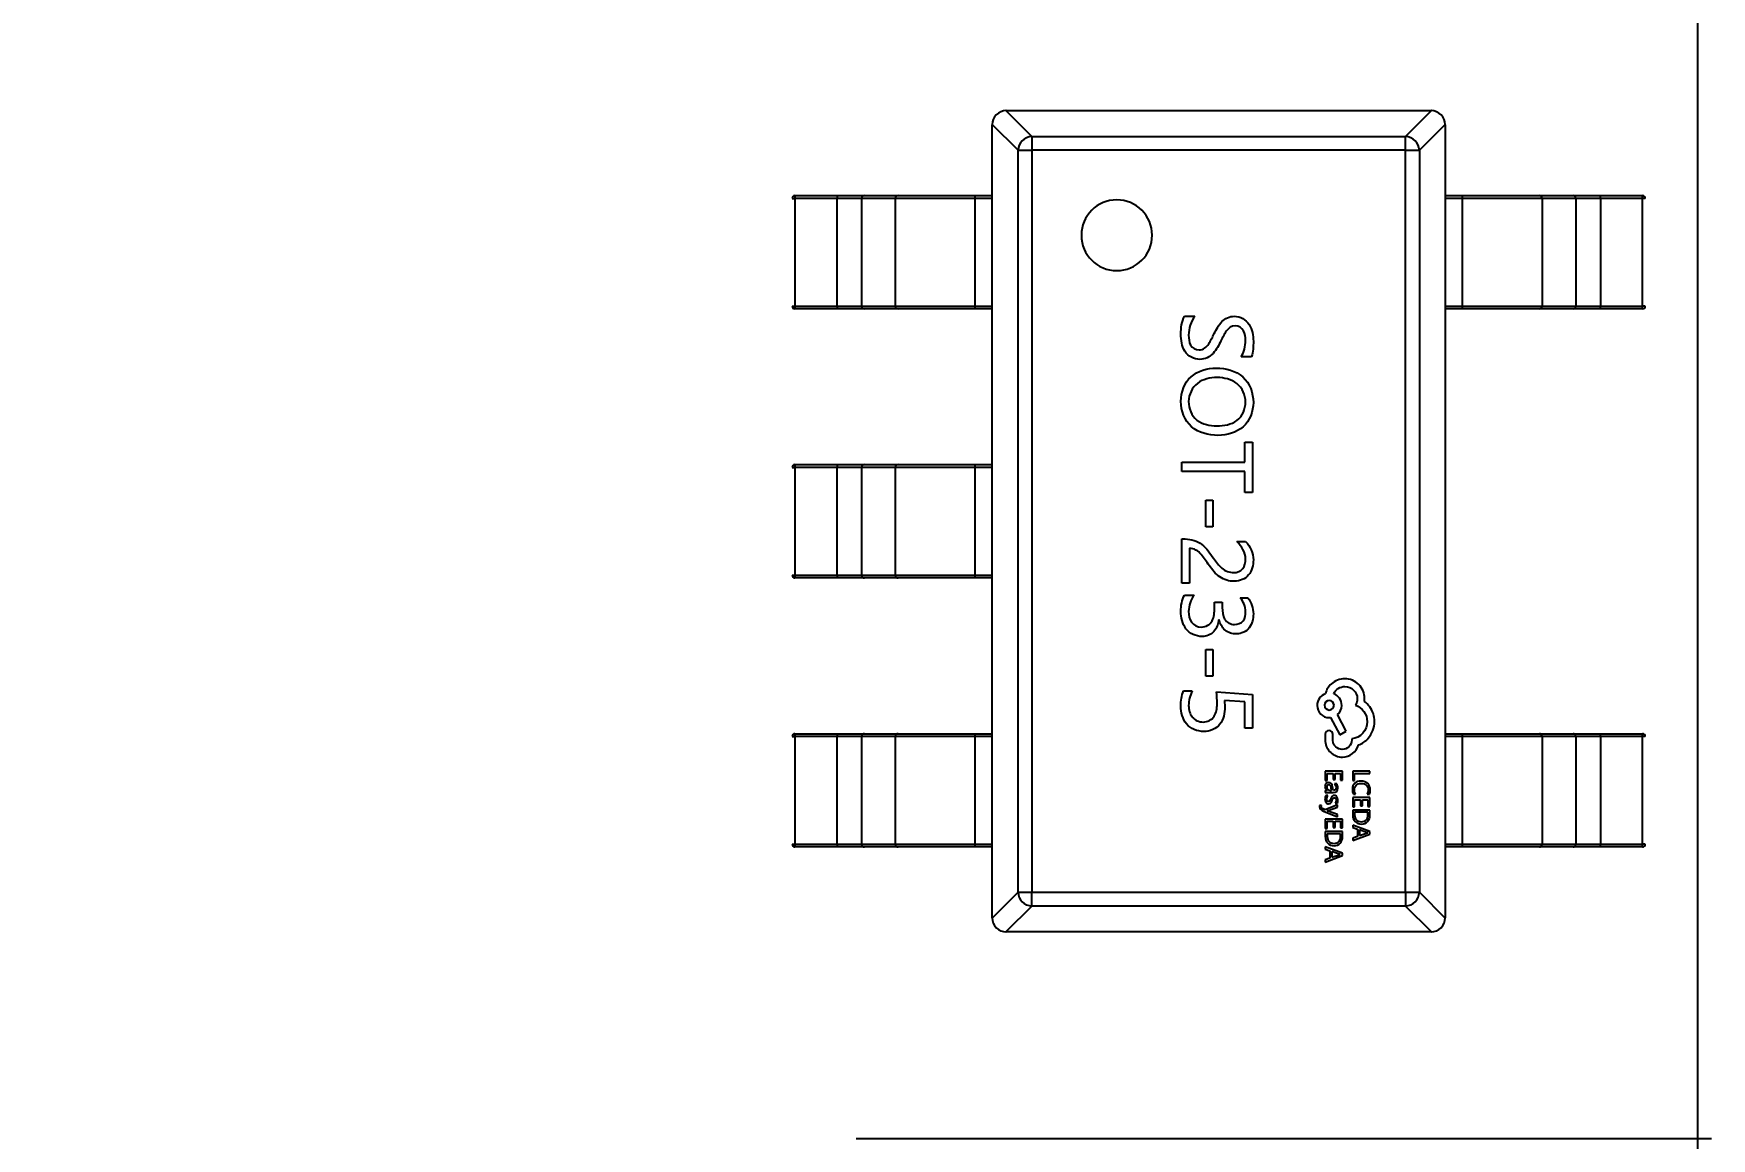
# Model space of a CAD drawing. Header units: millimetres. Extents: x 0 to 297, y 0 to 210.
# Drawn here: x 99.42 to 107.96, y 135.28 to 140.9 of the extents above; entities that cross this region are included whole.
import ezdxf

# ---------------------------------------------------------------- set-up
doc = ezdxf.new("R2010")
doc.units = ezdxf.units.MM
doc.layers.add('图框', color=7, linetype='Continuous')
doc.styles.add('SLDTEXTSTYLE0', font='TXT', dxfattribs={"width": 0.7})
doc.dimstyles.new('SLDDIMSTYLE2', dxfattribs={"dimtxt": 3.5, "dimasz": 4.08, "dimexe": 0, "dimexo": 0.0625, "dimgap": 0.875, "dimtad": 2, "dimlfac": 0.666667, "dimrnd": 1e-09, "dimzin": 12, "dimdsep": 46, "dimtxsty": 'SLDTEXTSTYLE0', "dimsah": 1, "dimcen": 0.09, "dimadec": 0, "dimazin": 3, "dimtfac": 1, "dimtofl": 0, "dimtmove": 0, "dimatfit": 3, "dimfxl": 0, "dimfrac": 2, "dimtolj": 1, "dimtzin": 12, "dimarcsym": 0})

# ---------------------------------------------------------------- blocks, each defined once
blk = doc.blocks.new('_D_4')
at = {"layer": '图框'}
for p, q in [((107.8846, 139.6044), (107.8846, 104.3741)), ((33.9806, 124.745), (33.9806, 104.3741)), ((33.9806, 106.3741), (107.8846, 106.3741))]:
    blk.add_line(p, q, dxfattribs=at)
for points in [[(33.9806, 106.3741), (38.0606, 105.8661), (38.0606, 106.8821)], [(107.8846, 106.3741), (103.8046, 106.8821), (103.8046, 105.8661)]]:
    blk.add_solid(points, dxfattribs=at)
at = {"layer": '图框', "insert": (67.1205, 110.8859), "char_height": 3.5, "attachment_point": 1, "style": 'SLDTEXTSTYLE0'}
blk.add_mtext('49.27', dxfattribs=at)
blk = doc.blocks.new('SW_CENTERMARKSYMBOL_6')
at = {"layer": '图框', "color": 0}
blk.add_line((0, -3.75), (0, -6.75), dxfattribs=at)

msp = doc.modelspace()

# ---------------------------------------------------------------- linework, layer by layer
at = {"color": 7, "linetype": 'Continuous', "lineweight": 25}
for p, q in [((104.367, 140.503), (104.4985, 140.3715)), ((104.3687, 140.503), (106.5293, 140.503)), ((106.3995, 140.3715), (106.531, 140.503)), ((104.4282, 140.3012), (104.2967, 140.4327)), ((104.2967, 136.3979), (104.2967, 140.431)), ((106.6013, 140.4327), (106.4698, 140.3012)), ((106.6013, 140.431), (106.6013, 136.3979)), ((104.4985, 140.3715), (104.4985, 140.3012)), ((104.4985, 140.3715), (106.3995, 140.3715)), ((106.3995, 140.3012), (106.3995, 140.3715)), ((104.4282, 136.5277), (104.4282, 140.3012)), ((104.4282, 140.3012), (104.4985, 140.3012)), ((104.4985, 140.3012), (104.4985, 136.5277)), ((106.3995, 140.3012), (104.4985, 140.3012)), ((106.3995, 136.5277), (106.3995, 140.3012)), ((106.3995, 140.3012), (106.4698, 140.3012)), ((106.4698, 140.3012), (106.4698, 136.5277)), ((103.2794, 140.0565), (103.2928, 140.0565)), ((103.508, 140.0565), (103.2928, 140.0565)), ((103.2928, 140.0565), (103.2928, 139.5091)), ((103.2938, 140.0709), (103.509, 140.0709)), ((103.6333, 140.0565), (103.508, 140.0565)), ((103.508, 139.5091), (103.508, 140.0565)), ((103.509, 140.0709), (103.6468, 140.0709)), ((103.8043, 140.0565), (103.6333, 140.0565)), ((103.6333, 139.5091), (103.6333, 140.0565)), ((103.6468, 140.0709), (103.8178, 140.0709)), ((103.8043, 139.5091), (103.8043, 140.0565)), ((104.2103, 140.0565), (103.8043, 140.0565)), ((103.8178, 140.0709), (104.2103, 140.0709)), ((104.2103, 140.0565), (104.2103, 140.0709)), ((104.2103, 140.0709), (104.2967, 140.0709)), ((104.2103, 139.5091), (104.2103, 140.0565)), ((104.2967, 140.0565), (104.2103, 140.0565)), ((104.2967, 139.5091), (104.2967, 140.0565)), ((106.6013, 140.0709), (106.6877, 140.0709)), ((106.6877, 140.0565), (106.6013, 140.0565)), ((106.6013, 140.0565), (106.6013, 139.5091)), ((106.6877, 140.0709), (107.0802, 140.0709)), ((106.6877, 140.0709), (106.6877, 140.0565)), ((107.0938, 140.0565), (106.6877, 140.0565)), ((106.6877, 140.0565), (106.6877, 139.5091)), ((107.0802, 140.0709), (107.2512, 140.0709)), ((107.0938, 140.0565), (107.0938, 139.5091)), ((107.2647, 140.0565), (107.0938, 140.0565)), ((107.2512, 140.0709), (107.389, 140.0709)), ((107.2647, 140.0565), (107.2647, 139.5091)), ((107.3901, 140.0565), (107.2647, 140.0565)), ((107.389, 140.0709), (107.6043, 140.0709)), ((107.3901, 140.0565), (107.3901, 139.5091)), ((107.6053, 140.0565), (107.3901, 140.0565)), ((107.6053, 139.5091), (107.6053, 140.0565)), ((107.6187, 140.0565), (107.6053, 140.0565)), ((103.2794, 139.5091), (103.2928, 139.5091)), ((103.2928, 139.5091), (103.508, 139.5091)), ((103.509, 139.4947), (103.2938, 139.4947)), ((103.508, 139.5091), (103.6333, 139.5091)), ((103.6468, 139.4947), (103.509, 139.4947)), ((103.6333, 139.5091), (103.8043, 139.5091)), ((103.8178, 139.4947), (103.6468, 139.4947)), ((103.8043, 139.5091), (104.2103, 139.5091)), ((104.2103, 139.4947), (103.8178, 139.4947)), ((104.2103, 139.4947), (104.2103, 139.5091)), ((104.2103, 139.5091), (104.2967, 139.5091)), ((104.2967, 139.4947), (104.2103, 139.4947)), ((105.2751, 139.4574), (105.3278, 139.4574)), ((106.6013, 139.5091), (106.6877, 139.5091)), ((106.6877, 139.4947), (106.6013, 139.4947)), ((106.6877, 139.5091), (107.0938, 139.5091)), ((106.6877, 139.5091), (106.6877, 139.4947)), ((107.0802, 139.4947), (106.6877, 139.4947)), ((107.2512, 139.4947), (107.0802, 139.4947)), ((107.0938, 139.5091), (107.2647, 139.5091)), ((107.389, 139.4947), (107.2512, 139.4947)), ((107.2647, 139.5091), (107.3901, 139.5091)), ((107.6043, 139.4947), (107.389, 139.4947)), ((107.3901, 139.5091), (107.6053, 139.5091)), ((107.6187, 139.5091), (107.6053, 139.5091)), ((105.6155, 139.251), (105.5628, 139.251)), ((105.5814, 138.8162), (105.621, 138.8162)), ((105.5814, 138.7152), (105.5814, 138.8162)), ((105.621, 138.8162), (105.621, 138.5615)), ((103.2794, 138.6881), (103.2928, 138.6881)), ((103.508, 138.6881), (103.2928, 138.6881)), ((103.2928, 138.6881), (103.2928, 138.1407)), ((103.2938, 138.7025), (103.509, 138.7025)), ((103.6333, 138.6881), (103.508, 138.6881)), ((103.508, 138.1407), (103.508, 138.6881)), ((103.509, 138.7025), (103.6468, 138.7025)), ((103.6333, 138.1407), (103.6333, 138.6881)), ((103.8043, 138.6881), (103.6333, 138.6881)), ((103.6468, 138.7025), (103.8178, 138.7025)), ((103.8043, 138.1407), (103.8043, 138.6881)), ((104.2103, 138.6881), (103.8043, 138.6881)), ((103.8178, 138.7025), (104.2103, 138.7025)), ((104.2103, 138.6881), (104.2103, 138.7025)), ((104.2103, 138.7025), (104.2967, 138.7025)), ((104.2103, 138.1407), (104.2103, 138.6881)), ((104.2967, 138.6881), (104.2103, 138.6881)), ((104.2967, 138.1407), (104.2967, 138.6881)), ((105.2609, 138.6669), (105.2609, 138.7152)), ((105.2609, 138.7152), (105.5814, 138.7152)), ((105.5814, 138.6669), (105.2609, 138.6669)), ((105.5814, 138.5615), (105.5814, 138.6669)), ((105.3838, 138.522), (105.4189, 138.522)), ((105.3838, 138.3858), (105.3838, 138.522)), ((105.4189, 138.522), (105.4189, 138.3858)), ((105.621, 138.5615), (105.5814, 138.5615)), ((105.4189, 138.3858), (105.3838, 138.3858)), ((105.2609, 138.3244), (105.2787, 138.3244)), ((105.2609, 138.1004), (105.2609, 138.3244)), ((105.3004, 138.2772), (105.3004, 138.1004)), ((105.542, 138.3112), (105.5861, 138.3112)), ((103.2794, 138.1407), (103.2928, 138.1407)), ((103.2928, 138.1407), (103.508, 138.1407)), ((103.509, 138.1263), (103.2938, 138.1263)), ((103.508, 138.1407), (103.6333, 138.1407)), ((103.6468, 138.1263), (103.509, 138.1263)), ((103.6333, 138.1407), (103.8043, 138.1407)), ((103.8178, 138.1263), (103.6468, 138.1263)), ((103.8043, 138.1407), (104.2103, 138.1407)), ((104.2103, 138.1263), (103.8178, 138.1263)), ((104.2103, 138.1263), (104.2103, 138.1407)), ((104.2103, 138.1407), (104.2967, 138.1407)), ((104.2967, 138.1263), (104.2103, 138.1263)), ((105.3004, 138.1004), (105.2609, 138.1004)), ((105.2751, 138.0389), (105.3234, 138.0389)), ((105.4277, 137.9739), (105.4277, 138.0038)), ((105.4277, 138.0038), (105.4673, 138.0038)), ((105.4673, 138.0038), (105.4673, 137.9754)), ((105.5584, 138.0257), (105.5979, 138.0257)), ((105.4504, 137.9149), (105.4496, 137.9149)), ((105.3838, 137.7623), (105.4189, 137.7623)), ((105.3838, 137.6261), (105.3838, 137.7623)), ((105.4189, 137.7623), (105.4189, 137.6261)), ((105.4189, 137.6261), (105.3838, 137.6261)), ((105.2705, 137.5515), (105.3147, 137.5515)), ((105.4379, 137.5471), (105.621, 137.5336)), ((105.5814, 137.4955), (105.4791, 137.5032)), ((105.4791, 137.5032), (105.4804, 137.4698)), ((105.5814, 137.3626), (105.5814, 137.4955)), ((105.621, 137.5336), (105.621, 137.3626)), ((106.0119, 137.4156), (106.0182, 137.4156)), ((106.0182, 137.4156), (106.0644, 137.3281)), ((106.0975, 137.3475), (106.0538, 137.4312)), ((103.2794, 137.3197), (103.2928, 137.3197)), ((103.508, 137.3197), (103.2928, 137.3197)), ((103.2928, 137.3197), (103.2928, 136.7724)), ((103.2938, 137.3341), (103.509, 137.3341)), ((103.6333, 137.3197), (103.508, 137.3197)), ((103.508, 136.7724), (103.508, 137.3197)), ((103.509, 137.3341), (103.6468, 137.3341)), ((103.8043, 137.3197), (103.6333, 137.3197)), ((103.6333, 136.7724), (103.6333, 137.3197)), ((103.6468, 137.3341), (103.8178, 137.3341)), ((104.2103, 137.3197), (103.8043, 137.3197)), ((103.8043, 136.7724), (103.8043, 137.3197)), ((103.8178, 137.3341), (104.2103, 137.3341)), ((104.2103, 137.3197), (104.2103, 137.3341)), ((104.2103, 137.3341), (104.2967, 137.3341)), ((104.2967, 137.3197), (104.2103, 137.3197)), ((104.2103, 136.7724), (104.2103, 137.3197)), ((104.2967, 136.7724), (104.2967, 137.3197)), ((105.621, 137.3626), (105.5814, 137.3626)), ((105.9907, 137.3319), (105.9907, 137.295)), ((106.0288, 137.2988), (106.0288, 137.3269)), ((106.0644, 137.3281), (106.0975, 137.3475)), ((106.6013, 137.3341), (106.6877, 137.3341)), ((106.6877, 137.3197), (106.6013, 137.3197)), ((106.6013, 137.3197), (106.6013, 136.7724)), ((106.6877, 137.3341), (107.0802, 137.3341)), ((106.6877, 137.3341), (106.6877, 137.3197)), ((107.0938, 137.3197), (106.6877, 137.3197)), ((106.6877, 137.3197), (106.6877, 136.7724)), ((107.0802, 137.3341), (107.2512, 137.3341)), ((107.0938, 137.3197), (107.0938, 136.7724)), ((107.2647, 137.3197), (107.0938, 137.3197)), ((107.2512, 137.3341), (107.389, 137.3341)), ((107.2647, 137.3197), (107.2647, 136.7724)), ((107.3901, 137.3197), (107.2647, 137.3197)), ((107.389, 137.3341), (107.6043, 137.3341)), ((107.3901, 137.3197), (107.3901, 136.7724)), ((107.6053, 137.3197), (107.3901, 137.3197)), ((107.6053, 136.7724), (107.6053, 137.3197)), ((107.6187, 137.3197), (107.6053, 137.3197)), ((106.1262, 137.3075), (106.1262, 137.3025)), ((106.0788, 137.1431), (105.991, 137.1431)), ((105.991, 137.1431), (105.991, 137.0958)), ((105.991, 137.0958), (106.001, 137.0958)), ((106.001, 137.1317), (106.0305, 137.1317)), ((106.001, 137.0958), (106.001, 137.1317)), ((106.0225, 137.0458), (106.0205, 137.0605)), ((106.0309, 137.0458), (106.0283, 137.0644)), ((106.0305, 137.1317), (106.0305, 137.1003)), ((106.0305, 137.1003), (106.0406, 137.1003)), ((106.0493, 137.0791), (106.0386, 137.0791)), ((106.0406, 137.1317), (106.0687, 137.1317)), ((106.0406, 137.1003), (106.0406, 137.1317)), ((106.0687, 137.1317), (106.0687, 137.0978)), ((106.0687, 137.0978), (106.0788, 137.0978)), ((106.0788, 137.0978), (106.0788, 137.1431)), ((106.1304, 137.1431), (106.1304, 137.0967)), ((106.2183, 137.1431), (106.1304, 137.1431)), ((106.1304, 137.0967), (106.1404, 137.0967)), ((106.1404, 137.0967), (106.1404, 137.1317)), ((106.1404, 137.1317), (106.2183, 137.1317)), ((106.2183, 137.1317), (106.2183, 137.1431)), ((106.0007, 137.0458), (105.991, 137.0458)), ((105.991, 137.0458), (105.991, 137.0348)), ((105.991, 137.0348), (106.0314, 137.0348)), ((106.0045, 137.0199), (105.9932, 137.0199)), ((106.0007, 137.0461), (106.0007, 137.0458)), ((106.0164, 137.0458), (106.0225, 137.0458)), ((106.0417, 136.9805), (106.0524, 136.9805)), ((106.2183, 137.0097), (106.1304, 137.0097)), ((106.1304, 137.0097), (106.1304, 136.9625)), ((106.134, 137.0273), (106.1449, 137.0273)), ((106.1404, 136.9984), (106.17, 136.9984)), ((106.1404, 136.9625), (106.1404, 136.9984)), ((106.17, 136.9984), (106.17, 136.967)), ((106.18, 136.9984), (106.2082, 136.9984)), ((106.18, 136.967), (106.18, 136.9984)), ((106.2043, 137.0273), (106.2162, 137.0273)), ((106.2082, 136.9984), (106.2082, 136.9645)), ((106.2183, 136.9645), (106.2183, 137.0097)), ((105.9721, 136.9695), (105.9623, 136.9695)), ((105.9911, 136.9472), (105.9797, 136.952)), ((105.9815, 136.94), (106.0537, 136.9115)), ((106.0788, 136.8997), (105.991, 136.8997)), ((105.991, 136.8997), (105.991, 136.8524)), ((106.0537, 136.9718), (105.9911, 136.9472)), ((106.001, 136.8524), (106.001, 136.8883)), ((106.001, 136.8883), (106.0305, 136.8883)), ((106.0014, 136.9417), (106.0066, 136.9431)), ((106.0014, 136.9415), (106.0014, 136.9417)), ((106.0537, 136.923), (106.0065, 136.9401)), ((106.0066, 136.9431), (106.0537, 136.9595)), ((106.0305, 136.8883), (106.0305, 136.8569)), ((106.0406, 136.8569), (106.0406, 136.8883)), ((106.0406, 136.8883), (106.0687, 136.8883)), ((106.0537, 136.9595), (106.0537, 136.9718)), ((106.0537, 136.9115), (106.0537, 136.923)), ((106.0687, 136.8883), (106.0687, 136.8544)), ((106.0788, 136.8544), (106.0788, 136.8997)), ((106.1304, 136.9625), (106.1404, 136.9625)), ((106.2183, 136.9459), (106.1304, 136.9459)), ((106.1304, 136.9459), (106.1304, 136.9217)), ((106.1404, 136.9345), (106.1404, 136.9218)), ((106.2082, 136.9345), (106.1404, 136.9345)), ((106.17, 136.967), (106.18, 136.967)), ((106.2082, 136.9645), (106.2183, 136.9645)), ((106.2082, 136.9213), (106.2082, 136.9345)), ((106.2183, 136.9208), (106.2183, 136.9459)), ((105.991, 136.8524), (106.001, 136.8524)), ((106.0788, 136.8358), (105.991, 136.8358)), ((105.991, 136.8358), (105.991, 136.8116)), ((106.0687, 136.8245), (106.001, 136.8245)), ((106.001, 136.8245), (106.001, 136.8117)), ((106.0305, 136.8569), (106.0406, 136.8569)), ((106.0687, 136.8544), (106.0788, 136.8544)), ((106.0687, 136.8112), (106.0687, 136.8245)), ((106.0788, 136.8107), (106.0788, 136.8358)), ((106.1304, 136.8695), (106.1304, 136.8569)), ((106.2183, 136.836), (106.1304, 136.8695)), ((106.1304, 136.8569), (106.1544, 136.8485)), ((106.1304, 136.7904), (106.2183, 136.8238)), ((106.1544, 136.8119), (106.1304, 136.8029)), ((106.1304, 136.8029), (106.1304, 136.7904)), ((106.1544, 136.8485), (106.1544, 136.8119)), ((106.2009, 136.8317), (106.1643, 136.8449)), ((106.1643, 136.8449), (106.1643, 136.8154)), ((106.1643, 136.8154), (106.2009, 136.8287)), ((106.207, 136.83), (106.207, 136.8303)), ((106.2183, 136.8238), (106.2183, 136.836)), ((103.2794, 136.7724), (103.2928, 136.7724)), ((103.2928, 136.7724), (103.508, 136.7724)), ((103.509, 136.758), (103.2938, 136.758)), ((103.508, 136.7724), (103.6333, 136.7724)), ((103.6468, 136.758), (103.509, 136.758)), ((103.6333, 136.7724), (103.8043, 136.7724)), ((103.8178, 136.758), (103.6468, 136.758)), ((103.8043, 136.7724), (104.2103, 136.7724)), ((104.2103, 136.758), (103.8178, 136.758)), ((104.2103, 136.7724), (104.2967, 136.7724)), ((104.2103, 136.758), (104.2103, 136.7724)), ((104.2967, 136.758), (104.2103, 136.758)), ((106.0788, 136.7259), (105.991, 136.7594)), ((105.991, 136.7594), (105.991, 136.7469)), ((105.991, 136.7469), (106.015, 136.7384)), ((106.015, 136.7384), (106.015, 136.7018)), ((106.0615, 136.7217), (106.0249, 136.7348)), ((106.0249, 136.7348), (106.0249, 136.7053)), ((106.0249, 136.7053), (106.0615, 136.7186)), ((106.0676, 136.72), (106.0676, 136.7202)), ((106.0788, 136.7138), (106.0788, 136.7259)), ((106.6013, 136.7724), (106.6877, 136.7724)), ((106.6877, 136.758), (106.6013, 136.758)), ((106.6877, 136.7724), (106.6877, 136.758)), ((106.6877, 136.7724), (107.0938, 136.7724)), ((107.0802, 136.758), (106.6877, 136.758)), ((107.2512, 136.758), (107.0802, 136.758)), ((107.0938, 136.7724), (107.2647, 136.7724)), ((107.389, 136.758), (107.2512, 136.758)), ((107.2647, 136.7724), (107.3901, 136.7724)), ((107.6043, 136.758), (107.389, 136.758)), ((107.3901, 136.7724), (107.6053, 136.7724)), ((107.6187, 136.7724), (107.6053, 136.7724)), ((105.991, 136.6803), (106.0788, 136.7138)), ((106.015, 136.7018), (105.991, 136.6929)), ((105.991, 136.6929), (105.991, 136.6803)), ((104.2967, 136.3962), (104.4282, 136.5277)), ((104.4282, 136.5277), (104.4985, 136.5277)), ((104.4985, 136.4574), (104.4985, 136.5277)), ((104.4985, 136.5277), (106.3995, 136.5277)), ((106.3995, 136.5277), (106.4698, 136.5277)), ((106.3995, 136.5277), (106.3995, 136.4574)), ((106.4698, 136.5277), (106.6013, 136.3962)), ((104.4985, 136.4574), (104.367, 136.3259)), ((106.3995, 136.4574), (104.4985, 136.4574)), ((106.531, 136.3259), (106.3995, 136.4574)), ((106.5293, 136.3258), (104.3687, 136.3258)), ((103.6052, 135.2754), (107.9552, 135.2754))]:
    msp.add_line(p, q, dxfattribs=at)
for centre, radius, start, end in [((104.5025, 140.2972), 0.0744, 93.09625, 176.90375), ((106.3955, 140.2972), 0.0744, 3.09625, 86.90375), ((103.2938, 140.0565), 0.0144, 90, 180), ((103.3451, 140.06), 0.0525, 168.10545, 183.91398), ((103.5604, 140.06), 0.0525, 168.10545, 183.91398), ((103.6473, 140.0569), 0.014, 91.83621, 181.72544), ((103.8183, 140.0569), 0.014, 91.83621, 181.72544), ((104.9306, 139.8691), 0.18, 0, 180), ((107.0798, 140.0569), 0.014, 358.27456, 88.16379), ((107.2508, 140.0569), 0.014, 358.27456, 88.16379), ((107.3377, 140.06), 0.0525, 356.08602, 11.89455), ((107.6043, 140.0565), 0.0144, 0, 90), ((107.5529, 140.06), 0.0525, 356.08602, 11.89455), ((104.9306, 139.8691), 0.18, 180, 0), ((103.2938, 139.5091), 0.0144, 180, 270), ((103.3451, 139.5055), 0.0525, 176.08602, 191.89455), ((103.5604, 139.5055), 0.0525, 176.08602, 191.89455), ((103.6473, 139.5087), 0.014, 178.27456, 268.16379), ((103.8183, 139.5087), 0.014, 178.27456, 268.16379), ((107.0798, 139.5087), 0.014, 271.83621, 1.72544), ((107.2508, 139.5087), 0.014, 271.83621, 1.72544), ((107.3377, 139.5055), 0.0525, 348.10545, 3.91398), ((107.6043, 139.5091), 0.0144, 270, 0), ((107.5529, 139.5055), 0.0525, 348.10545, 3.91398), ((103.2938, 138.6881), 0.0144, 90, 180), ((103.3451, 138.6917), 0.0525, 168.10545, 183.91398), ((103.5604, 138.6917), 0.0525, 168.10545, 183.91398), ((103.6473, 138.6885), 0.014, 91.83621, 181.72544), ((103.8183, 138.6885), 0.014, 91.83621, 181.72544), ((103.2938, 138.1407), 0.0144, 180, 270), ((103.3451, 138.1372), 0.0525, 176.08602, 191.89455), ((103.5604, 138.1372), 0.0525, 176.08602, 191.89455), ((103.6473, 138.1403), 0.014, 178.27456, 268.16379), ((103.8183, 138.1403), 0.014, 178.27456, 268.16379), ((103.2938, 137.3197), 0.0144, 90, 180), ((103.3451, 137.3233), 0.0525, 168.10545, 183.91398), ((103.5604, 137.3233), 0.0525, 168.10545, 183.91398), ((103.6473, 137.3201), 0.014, 91.83621, 181.72544), ((103.8183, 137.3201), 0.014, 91.83621, 181.72544), ((107.0798, 137.3201), 0.014, 358.27456, 88.16379), ((107.2508, 137.3201), 0.014, 358.27456, 88.16379), ((107.3377, 137.3233), 0.0525, 356.08602, 11.89455), ((107.6043, 137.3197), 0.0144, 0, 90), ((107.5529, 137.3233), 0.0525, 356.08602, 11.89455), ((103.2938, 136.7724), 0.0144, 180, 270), ((103.3451, 136.7688), 0.0525, 176.08602, 191.89455), ((103.5604, 136.7688), 0.0525, 176.08602, 191.89455), ((103.6473, 136.7719), 0.014, 178.27456, 268.16379), ((103.8183, 136.7719), 0.014, 178.27456, 268.16379), ((107.0798, 136.7719), 0.014, 271.83621, 1.72544), ((107.2508, 136.7719), 0.014, 271.83621, 1.72544), ((107.3377, 136.7688), 0.0525, 348.10545, 3.91398), ((107.6043, 136.7724), 0.0144, 270, 0), ((107.5529, 136.7688), 0.0525, 348.10545, 3.91398), ((104.5025, 136.5317), 0.0744, 183.09625, 266.90375), ((106.3955, 136.5317), 0.0744, 273.09625, 356.90375)]:
    msp.add_arc(centre, radius, start, end, dxfattribs=at)
for points in [[(104.367, 140.503), (104.3505, 140.5026), (104.3314, 140.4955), (104.3042, 140.4683), (104.2971, 140.4492), (104.2967, 140.4327)], [(106.6013, 140.4327), (106.6009, 140.4492), (106.5938, 140.4683), (106.5666, 140.4955), (106.5476, 140.5026), (106.531, 140.503)], [(105.4266, 139.3693), (105.4374, 139.3906), (105.4487, 139.4121), (105.4811, 139.4473), (105.5048, 139.4569), (105.5287, 139.4574)], [(105.5287, 139.4574), (105.5586, 139.4566), (105.5871, 139.4406), (105.6192, 139.3903), (105.6249, 139.3598), (105.6253, 139.33)], [(105.3537, 139.2378), (105.3232, 139.2386), (105.2929, 139.2529), (105.2609, 139.3048), (105.257, 139.3363), (105.2565, 139.3667)], [(105.3497, 139.2861), (105.3697, 139.2867), (105.3873, 139.2999), (105.4092, 139.3333), (105.4177, 139.3515), (105.4266, 139.3693)], [(105.5335, 139.409), (105.5147, 139.4087), (105.4982, 139.3971), (105.4771, 139.3661), (105.4687, 139.3493), (105.4604, 139.3325)], [(105.5858, 139.3338), (105.5856, 139.3509), (105.583, 139.3684), (105.5665, 139.3984), (105.5506, 139.4084), (105.5335, 139.409)], [(105.296, 139.3614), (105.2962, 139.3438), (105.2977, 139.3257), (105.3145, 139.2948), (105.3322, 139.2865), (105.3497, 139.2861)], [(105.4604, 139.3325), (105.4495, 139.3098), (105.4374, 139.2873), (105.4034, 139.2499), (105.3789, 139.2385), (105.3537, 139.2378)], [(105.2565, 139.0242), (105.2574, 139.0707), (105.2736, 139.118), (105.3427, 139.1801), (105.3902, 139.1928), (105.4367, 139.1939)], [(105.4367, 139.1939), (105.4852, 139.1929), (105.5354, 139.1811), (105.6079, 139.1165), (105.6242, 139.0669), (105.6253, 139.0184)], [(105.4406, 139.1456), (105.4052, 139.1449), (105.3687, 139.1375), (105.3125, 139.0945), (105.2969, 139.0595), (105.296, 139.0241)], [(105.5858, 139.0211), (105.585, 139.0569), (105.5695, 139.0925), (105.5132, 139.1369), (105.4764, 139.1448), (105.4406, 139.1456)], [(105.4452, 138.8513), (105.397, 138.8523), (105.3471, 138.8636), (105.2745, 138.927), (105.2577, 138.9761), (105.2565, 139.0242)], [(105.296, 139.0241), (105.2969, 138.9882), (105.31, 138.9514), (105.3665, 138.9069), (105.404, 138.9004), (105.4399, 138.8996)], [(105.4399, 138.8996), (105.4757, 138.9001), (105.5131, 138.906), (105.5707, 138.9488), (105.5849, 138.9852), (105.5858, 139.0211)], [(105.6253, 139.0184), (105.6244, 138.9723), (105.6075, 138.9257), (105.5385, 138.8646), (105.4913, 138.8521), (105.4452, 138.8513)], [(105.2787, 138.3244), (105.3092, 138.3237), (105.3402, 138.3158), (105.3872, 138.2769), (105.4051, 138.2516), (105.4227, 138.2266)], [(105.4007, 138.1897), (105.3875, 138.2088), (105.3744, 138.228), (105.3447, 138.2637), (105.3236, 138.2768), (105.3004, 138.2772)], [(105.5289, 138.1092), (105.5024, 138.1095), (105.4756, 138.116), (105.4326, 138.1468), (105.4158, 138.1679), (105.4007, 138.1897)], [(105.4227, 138.2266), (105.4353, 138.2085), (105.4486, 138.1907), (105.4816, 138.1615), (105.5034, 138.1537), (105.5254, 138.1531)], [(105.5254, 138.1531), (105.5427, 138.1534), (105.5604, 138.1599), (105.582, 138.1871), (105.5855, 138.2051), (105.5858, 138.2224)], [(105.6253, 138.218), (105.6248, 138.1907), (105.6186, 138.1625), (105.5839, 138.1202), (105.5562, 138.1099), (105.5289, 138.1092)], [(105.3641, 137.8281), (105.3327, 137.8289), (105.3015, 137.8426), (105.2636, 137.8926), (105.2571, 137.9249), (105.2565, 137.9563)], [(105.296, 137.9563), (105.2963, 137.9369), (105.2999, 137.9169), (105.3225, 137.8854), (105.3419, 137.8769), (105.3613, 137.8764)], [(105.3613, 137.8764), (105.3836, 137.8772), (105.4056, 137.8887), (105.4258, 137.9286), (105.4274, 137.9516), (105.4277, 137.9739)], [(105.4496, 137.9149), (105.4467, 137.8926), (105.4395, 137.8702), (105.4091, 137.8371), (105.3866, 137.8286), (105.3641, 137.8281)], [(105.5401, 137.8413), (105.519, 137.8416), (105.4974, 137.8472), (105.4654, 137.8746), (105.4562, 137.8946), (105.4504, 137.9149)], [(105.4673, 137.9754), (105.4676, 137.9554), (105.4691, 137.9345), (105.4887, 137.8996), (105.5088, 137.8901), (105.5289, 137.8896)], [(105.5289, 137.8896), (105.5455, 137.89), (105.5631, 137.8948), (105.5833, 137.9211), (105.5856, 137.9386), (105.5858, 137.9551)], [(105.6253, 137.9432), (105.625, 137.9183), (105.6196, 137.8927), (105.5895, 137.8531), (105.5649, 137.8419), (105.5401, 137.8413)], [(105.37, 137.3934), (105.392, 137.3941), (105.4139, 137.4041), (105.4376, 137.441), (105.4406, 137.4638), (105.4409, 137.4857)], [(106.0356, 137.4787), (106.0356, 137.4918), (106.025, 137.5031), (105.9975, 137.5031), (105.9869, 137.4918), (105.9869, 137.4787)], [(105.373, 137.3451), (105.3401, 137.3458), (105.307, 137.3583), (105.2647, 137.4085), (105.257, 137.4424), (105.2565, 137.4752)], [(105.296, 137.4772), (105.2965, 137.4562), (105.3014, 137.4346), (105.3279, 137.4021), (105.349, 137.3938), (105.37, 137.3934)], [(105.4804, 137.4698), (105.48, 137.4387), (105.4742, 137.4063), (105.4359, 137.3573), (105.4041, 137.3459), (105.373, 137.3451)], [(105.9869, 137.4787), (105.9869, 137.465), (105.9975, 137.4544), (106.025, 137.4544), (106.0356, 137.4656), (106.0356, 137.4787)], [(104.2967, 136.3962), (104.2971, 136.3796), (104.3042, 136.3605), (104.3314, 136.3333), (104.3505, 136.3263), (104.367, 136.3259)], [(106.531, 136.3259), (106.5476, 136.3263), (106.5666, 136.3333), (106.5938, 136.3605), (106.6009, 136.3796), (106.6013, 136.3962)]]:
    msp.add_open_spline(points, degree=3, knots=[0, 0, 0, 0, 0.5, 0.5, 1, 1, 1, 1], dxfattribs=at)
for points in [[(104.3687, 140.503), (104.3682, 140.503), (104.3676, 140.503), (104.367, 140.503)], [(106.531, 140.503), (106.5304, 140.503), (106.5299, 140.503), (106.5293, 140.503)], [(104.2967, 140.4327), (104.2967, 140.4321), (104.2967, 140.4315), (104.2967, 140.431)], [(106.6013, 140.431), (106.6013, 140.4315), (106.6013, 140.4321), (106.6013, 140.4327)], [(105.2565, 139.3667), (105.2571, 139.3978), (105.26, 139.4301), (105.2751, 139.4574)], [(105.3278, 139.4574), (105.3067, 139.4303), (105.2968, 139.3957), (105.296, 139.3614)], [(105.5628, 139.251), (105.579, 139.2752), (105.5854, 139.3047), (105.5858, 139.3338)], [(105.6253, 139.33), (105.6252, 139.3033), (105.6247, 139.276), (105.6155, 139.251)], [(105.5858, 138.2224), (105.5847, 138.2563), (105.5661, 138.2873), (105.542, 138.3112)], [(105.5861, 138.3112), (105.6107, 138.2867), (105.6246, 138.2528), (105.6253, 138.218)], [(105.2565, 137.9563), (105.2568, 137.9849), (105.2611, 138.014), (105.2751, 138.0389)], [(105.3234, 138.0389), (105.3061, 138.015), (105.2965, 137.9859), (105.296, 137.9563)], [(105.5858, 137.9551), (105.5852, 137.9809), (105.5744, 138.0056), (105.5584, 138.0257)], [(105.5979, 138.0257), (105.6156, 138.0021), (105.6248, 137.9728), (105.6253, 137.9432)], [(106.0219, 137.5874), (106.0069, 137.5737), (105.9969, 137.5568), (105.9919, 137.5375)], [(106.09, 137.6137), (106.065, 137.6137), (106.0406, 137.6043), (106.0219, 137.5874)], [(106.0338, 137.5368), (106.0438, 137.5587), (106.0656, 137.5743), (106.0913, 137.5743)], [(106.1612, 137.5843), (106.1425, 137.6031), (106.1169, 137.6137), (106.09, 137.6137)], [(106.0913, 137.5743), (106.1256, 137.5743), (106.1537, 137.5462), (106.1537, 137.5118)], [(106.1912, 137.5125), (106.1912, 137.5393), (106.1806, 137.565), (106.1612, 137.5843)], [(105.2565, 137.4752), (105.2567, 137.5013), (105.2585, 137.5283), (105.2705, 137.5515)], [(105.3147, 137.5515), (105.3032, 137.5284), (105.2964, 137.5029), (105.296, 137.4772)], [(105.4409, 137.4857), (105.4407, 137.5062), (105.4399, 137.5267), (105.4379, 137.5471)], [(105.9919, 137.5375), (105.9669, 137.5293), (105.9494, 137.5056), (105.9494, 137.4781)], [(106.075, 137.4781), (106.075, 137.505), (106.0575, 137.5281), (106.0338, 137.5368)], [(106.1537, 137.5118), (106.1537, 137.5), (106.15, 137.4881), (106.1444, 137.4787)], [(106.19, 137.4981), (106.1906, 137.5031), (106.1912, 137.5075), (106.1912, 137.5125)], [(106.2175, 137.4706), (106.21, 137.4812), (106.2006, 137.49), (106.19, 137.4981)], [(105.9494, 137.4781), (105.9494, 137.4437), (105.9775, 137.4156), (106.0119, 137.4156)], [(106.0538, 137.4312), (106.0669, 137.4425), (106.075, 137.4594), (106.075, 137.4781)], [(106.1444, 137.4787), (106.1794, 137.4669), (106.2044, 137.4344), (106.2044, 137.395)], [(106.2418, 137.3956), (106.2418, 137.4231), (106.2331, 137.4487), (106.2175, 137.4706)], [(106.01, 137.35), (106, 137.35), (105.9913, 137.3419), (105.9907, 137.3319)], [(106.0294, 137.3306), (106.0294, 137.3413), (106.0207, 137.35), (106.01, 137.35)], [(106.0288, 137.3269), (106.0288, 137.3281), (106.0294, 137.3294), (106.0294, 137.3306)], [(106.2044, 137.395), (106.2044, 137.35), (106.17, 137.3125), (106.1262, 137.3075)], [(106.2094, 137.3106), (106.23, 137.3344), (106.2418, 137.3644), (106.2418, 137.3956)], [(105.9907, 137.295), (105.9925, 137.2732), (106.0025, 137.2532), (106.0188, 137.2382)], [(106.0188, 137.2382), (106.035, 137.2232), (106.0563, 137.215), (106.0781, 137.215)], [(106.0775, 137.2538), (106.0519, 137.2538), (106.0306, 137.2732), (106.0288, 137.2988)], [(106.1262, 137.3025), (106.1262, 137.2757), (106.1044, 137.2538), (106.0775, 137.2538)], [(106.0781, 137.215), (106.1156, 137.2157), (106.1487, 137.2413), (106.16, 137.2769)], [(106.16, 137.2769), (106.1787, 137.2838), (106.1956, 137.2957), (106.2094, 137.3106)], [(105.9944, 137.0799), (105.9911, 137.0763), (105.9895, 137.0715), (105.9895, 137.0654)], [(105.9895, 137.0654), (105.9895, 137.0569), (105.9932, 137.0505), (106.0007, 137.0461)], [(106.0078, 137.0853), (106.0022, 137.0853), (105.9977, 137.0835), (105.9944, 137.0799)], [(106.0013, 137.0709), (105.9995, 137.0688), (105.9985, 137.066), (105.9985, 137.0625)], [(105.9985, 137.0625), (105.9985, 137.0577), (106.0002, 137.0537), (106.0036, 137.0506)], [(106.0087, 137.0741), (106.0057, 137.0741), (106.0032, 137.073), (106.0013, 137.0709)], [(106.0283, 137.0644), (106.0263, 137.0783), (106.0195, 137.0853), (106.0078, 137.0853)], [(106.0166, 137.0712), (106.0147, 137.0731), (106.0121, 137.0741), (106.0087, 137.0741)], [(106.0205, 137.0605), (106.0198, 137.0657), (106.0185, 137.0692), (106.0166, 137.0712)], [(106.0386, 137.0791), (106.0437, 137.0729), (106.0462, 137.0661), (106.0462, 137.0586)], [(106.0552, 137.0575), (106.0552, 137.0657), (106.0532, 137.0729), (106.0493, 137.0791)], [(106.1409, 137.0819), (106.1329, 137.0743), (106.1289, 137.0643), (106.1289, 137.0517)], [(106.139, 137.05), (106.139, 137.0593), (106.1421, 137.0668), (106.1483, 137.0726)], [(106.1727, 137.0931), (106.1595, 137.0931), (106.1489, 137.0894), (106.1409, 137.0819)], [(106.1483, 137.0726), (106.1545, 137.0784), (106.1628, 137.0812), (106.1733, 137.0812)], [(106.2068, 137.0804), (106.1982, 137.0889), (106.1868, 137.0931), (106.1727, 137.0931)], [(106.1733, 137.0812), (106.1844, 137.0812), (106.1932, 137.0781), (106.1998, 137.072)], [(106.1998, 137.072), (106.2063, 137.0658), (106.2095, 137.0578), (106.2095, 137.048)], [(106.2197, 137.0482), (106.2197, 137.0612), (106.2154, 137.072), (106.2068, 137.0804)], [(105.9932, 137.0199), (105.9907, 137.0151), (105.9895, 137.0094), (105.9895, 137.0029)], [(105.9895, 137.0029), (105.9895, 136.9954), (105.9911, 136.9893), (105.9945, 136.9846)], [(105.9945, 136.9846), (105.9977, 136.9799), (106.0023, 136.9775), (106.008, 136.9775)], [(105.9985, 137.0018), (105.9985, 137.0083), (106.0005, 137.0143), (106.0045, 137.0199)], [(106.007, 136.9888), (106.0013, 136.9888), (105.9985, 136.9932), (105.9985, 137.0018)], [(106.0036, 137.0506), (106.007, 137.0474), (106.0113, 137.0458), (106.0164, 137.0458)], [(106.0129, 136.9917), (106.0114, 136.9898), (106.0094, 136.9888), (106.007, 136.9888)], [(106.008, 136.9775), (106.0122, 136.9775), (106.0156, 136.9788), (106.0184, 136.9812)], [(106.0186, 137.0032), (106.0164, 136.9974), (106.0145, 136.9935), (106.0129, 136.9917)], [(106.0184, 136.9812), (106.0212, 136.9837), (106.0239, 136.9884), (106.0265, 136.9954)], [(106.0269, 137.0167), (106.0241, 137.0147), (106.0213, 137.0101), (106.0186, 137.0032)], [(106.0265, 136.9954), (106.0287, 137.0009), (106.0305, 137.0045), (106.0319, 137.0061)], [(106.0368, 137.0199), (106.0329, 137.0199), (106.0296, 137.0188), (106.0269, 137.0167)], [(106.0462, 137.0586), (106.0462, 137.0501), (106.0411, 137.0458), (106.0309, 137.0458)], [(106.0314, 137.0348), (106.0473, 137.0348), (106.0552, 137.0424), (106.0552, 137.0575)], [(106.0319, 137.0061), (106.0333, 137.0077), (106.0353, 137.0085), (106.0378, 137.0085)], [(106.0502, 137.0128), (106.0468, 137.0175), (106.0424, 137.0199), (106.0368, 137.0199)], [(106.0378, 137.0085), (106.0403, 137.0085), (106.0424, 137.0074), (106.0439, 137.0052)], [(106.0462, 136.9965), (106.0462, 136.9905), (106.0447, 136.9852), (106.0417, 136.9805)], [(106.0439, 137.0052), (106.0455, 137.0029), (106.0462, 137), (106.0462, 136.9965)], [(106.0552, 136.9954), (106.0552, 137.0023), (106.0535, 137.0081), (106.0502, 137.0128)], [(106.0524, 136.9805), (106.0543, 136.9851), (106.0552, 136.9901), (106.0552, 136.9954)], [(106.1289, 137.0517), (106.1289, 137.0419), (106.1306, 137.0338), (106.134, 137.0273)], [(106.1449, 137.0273), (106.141, 137.0338), (106.139, 137.0413), (106.139, 137.05)], [(106.2095, 137.048), (106.2095, 137.0405), (106.2078, 137.0336), (106.2043, 137.0273)], [(106.2162, 137.0273), (106.2185, 137.0328), (106.2197, 137.0398), (106.2197, 137.0482)], [(105.9623, 136.9695), (105.9617, 136.9676), (105.9614, 136.9652), (105.9614, 136.9624)], [(105.9614, 136.9624), (105.9614, 136.9528), (105.9681, 136.9453), (105.9815, 136.94)], [(105.9708, 136.9633), (105.9708, 136.9653), (105.9712, 136.9674), (105.9721, 136.9695)], [(105.9797, 136.952), (105.9738, 136.9545), (105.9708, 136.9583), (105.9708, 136.9633)], [(106.0065, 136.9401), (106.0043, 136.9408), (106.0026, 136.9412), (106.0014, 136.9415)], [(106.1304, 136.9217), (106.1304, 136.9078), (106.1345, 136.8964), (106.1427, 136.8876)], [(106.1404, 136.9218), (106.1404, 136.9106), (106.1435, 136.9019), (106.1496, 136.8956)], [(106.1496, 136.8956), (106.1556, 136.8894), (106.1642, 136.8863), (106.1751, 136.8863)], [(106.1751, 136.8863), (106.1861, 136.8863), (106.1944, 136.8895), (106.1999, 136.8959)], [(106.1999, 136.8959), (106.2054, 136.9023), (106.2082, 136.9108), (106.2082, 136.9213)], [(106.2066, 136.8876), (106.2144, 136.8964), (106.2183, 136.9075), (106.2183, 136.9208)], [(105.991, 136.8116), (105.991, 136.7977), (105.9951, 136.7864), (106.0033, 136.7775)], [(106.001, 136.8117), (106.001, 136.8006), (106.004, 136.7918), (106.0102, 136.7856)], [(106.0605, 136.7858), (106.066, 136.7923), (106.0687, 136.8007), (106.0687, 136.8112)], [(106.0672, 136.7775), (106.075, 136.7864), (106.0788, 136.7974), (106.0788, 136.8107)], [(106.1427, 136.8876), (106.1509, 136.8788), (106.1618, 136.8743), (106.1754, 136.8743)], [(106.1754, 136.8743), (106.1885, 136.8743), (106.1989, 136.8788), (106.2066, 136.8876)], [(106.207, 136.8303), (106.2044, 136.8307), (106.2023, 136.8312), (106.2009, 136.8317)], [(106.2009, 136.8287), (106.2021, 136.8291), (106.2041, 136.8295), (106.207, 136.83)], [(106.0033, 136.7775), (106.0115, 136.7687), (106.0224, 136.7643), (106.036, 136.7643)], [(106.0102, 136.7856), (106.0162, 136.7793), (106.0248, 136.7762), (106.0357, 136.7762)], [(106.0357, 136.7762), (106.0467, 136.7762), (106.0549, 136.7794), (106.0605, 136.7858)], [(106.036, 136.7643), (106.0491, 136.7643), (106.0594, 136.7687), (106.0672, 136.7775)], [(106.0676, 136.7202), (106.065, 136.7207), (106.0629, 136.7211), (106.0615, 136.7217)], [(106.0615, 136.7186), (106.0627, 136.719), (106.0647, 136.7195), (106.0676, 136.72)], [(104.2967, 136.3979), (104.2967, 136.3973), (104.2967, 136.3967), (104.2967, 136.3962)], [(106.6013, 136.3962), (106.6013, 136.3967), (106.6013, 136.3973), (106.6013, 136.3979)], [(104.367, 136.3259), (104.3676, 136.3259), (104.3682, 136.3258), (104.3687, 136.3258)], [(106.5293, 136.3258), (106.5299, 136.3258), (106.5304, 136.3259), (106.531, 136.3259)]]:
    msp.add_open_spline(points, degree=3, dxfattribs=at)

# ---------------------------------------------------------------- block references
at = {"layer": '图框'}
msp.add_blockref('SW_CENTERMARKSYMBOL_6', (107.8846, 146.3544), dxfattribs=at)

# ---------------------------------------------------------------- dimensions: what is measured, and where the dimension line sits
dim = msp.add_linear_dim(base=(107.8846, 106.3741), p1=(33.9806, 124.745), p2=(107.8846, 139.6044), dimstyle='SLDDIMSTYLE2', dxfattribs=at)
dim.commit()
dim.dimension.update_dxf_attribs({"geometry": '_D_4', "text_midpoint": (70.9534, 106.3741), "dimtype": 160})

doc.saveas('drawing.dxf')
